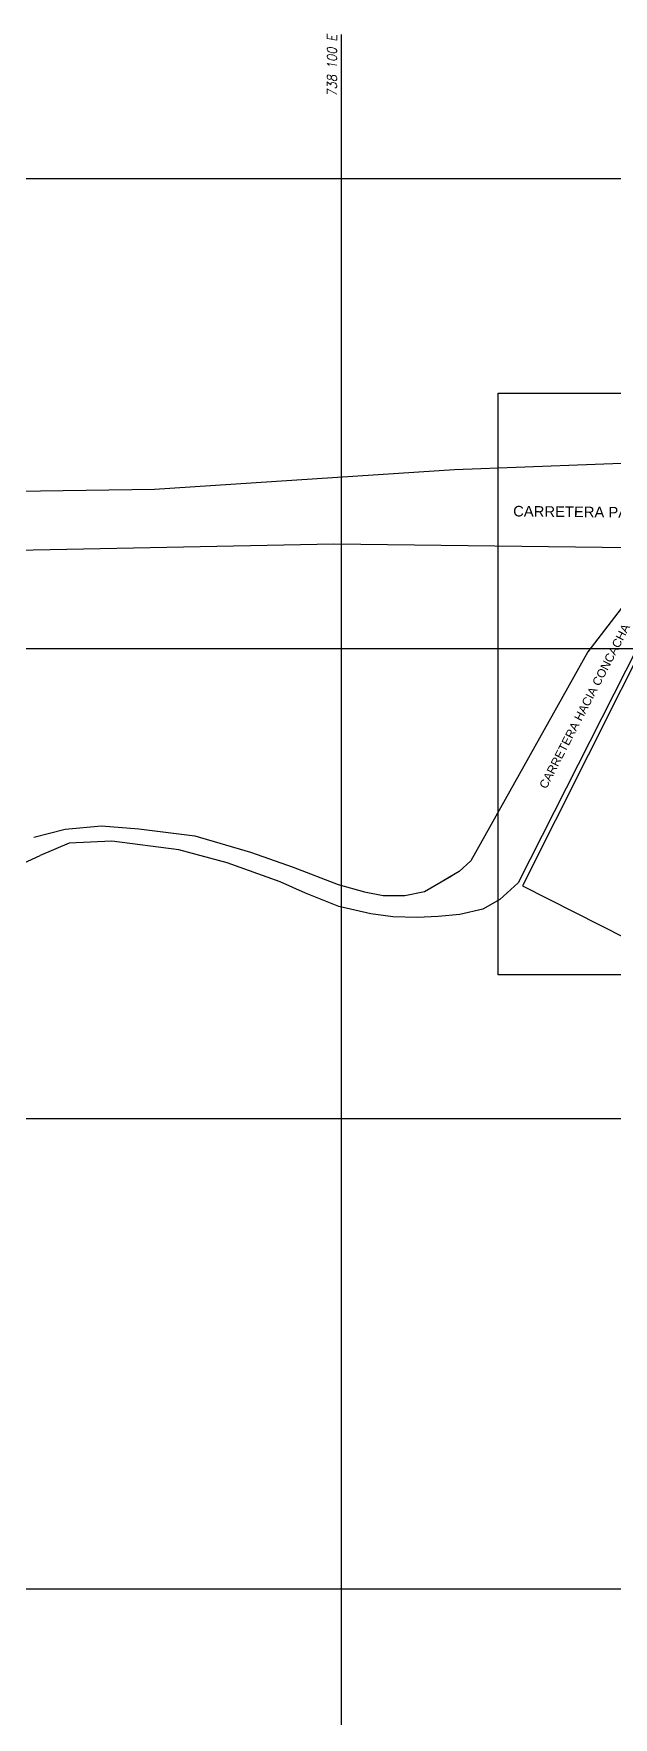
# Model space of a CAD drawing. Header units: millimetres. Extents: x 736950 to 738835, y 8500595 to 8502131.
# Drawn here: x 738034.6 to 738157.8, y 8501772.6 to 8502130.8 of the extents above; entities that cross this region are included whole.
import ezdxf
from ezdxf.enums import TextEntityAlignment as Align

# ---------------------------------------------------------------- set-up
doc = ezdxf.new("R2010")
doc.units = ezdxf.units.MM
doc.layers.add('Cuadricula Coordenadas', color=5, linetype='Continuous')
doc.layers.add('CUADROS', color=9, linetype='Continuous', lineweight=20)
doc.styles.add('Coordenadas', font='romans', dxfattribs={"width": 0.9, "height": 2})
doc.styles.add('CUADROS', font='arial.ttf')

msp = doc.modelspace()

# ---------------------------------------------------------------- linework, layer by layer
msp.add_line((737998.042, 8501938.416), (738035.905, 8501955.996))
at = {"flags": 128}
msp.add_lwpolyline([(738133.338, 8502054.322), (738310.526, 8502054.322), (738310.526, 8501930.612), (738133.338, 8501930.612)], close=True, dxfattribs=at)
for points in [[(737992.237, 8502032.929), (738060.228, 8502033.963), (738124.078, 8502038.099), (738168.945, 8502039.823), (738184.338, 8502040.373), (738194.182, 8502040.638), (738201.529, 8502039.959), (738208.875, 8502038.192), (738217.719, 8502034.117), (738227.403, 8502029.391), (738239.375, 8502021.186), (738248.416, 8502010.787), (738259.11, 8501998.031), (738273.844, 8501978.937), (738282.989, 8501969.785), (738293.234, 8501960.896), (738307.564, 8501949.71), (738324.755, 8501937.3), (738346.321, 8501922.553), (738365.169, 8501910.659), (738374.717, 8501906.845), (738383.991, 8501905.483), (738394.221, 8501905.483), (738402.405, 8501907.389)], [(737992.237, 8502032.929), (738060.228, 8502033.963), (738124.078, 8502038.099), (738168.945, 8502039.823), (738184.338, 8502040.373), (738194.182, 8502040.638), (738201.529, 8502039.959), (738208.875, 8502038.192), (738217.719, 8502034.117), (738227.403, 8502029.391), (738239.375, 8502021.186), (738248.416, 8502010.787), (738259.11, 8501998.031), (738273.844, 8501978.937), (738282.989, 8501969.785), (738293.234, 8501960.896), (738307.564, 8501949.71), (738324.755, 8501937.3), (738346.321, 8501922.553), (738365.169, 8501910.659), (738374.717, 8501906.845), (738383.991, 8501905.483), (738394.221, 8501905.483), (738402.405, 8501907.389)], [(737585.913, 8501778.185), (737639.961, 8501813.216), (737684.569, 8501854.665), (737720.556, 8501863.1), (737742.067, 8501867.371), (737762.066, 8501882.16), (737785.932, 8501952.112), (737806.15, 8501987.692), (737853.298, 8502017.405), (738098.417, 8502022.333), (738206.81, 8502020.965), (738240.32, 8502004.255), (738269.747, 8501964.683), (738333.456, 8501918.771), (738390.063, 8501879.06), (738437.088, 8501868.592), (738458.442, 8501878.527), (738495.186, 8501893.335), (738504.537, 8501918.956), (738546.329, 8501946.044), (738585.917, 8501937.231)], [(738034.553, 8501959.862), (738041.262, 8501961.614), (738048.985, 8501962.308), (738056.939, 8501961.691), (738068.833, 8501960.149), (738080.669, 8501956.668), (738089.705, 8501953.506), (738099.281, 8501949.804), (738104.919, 8501948.261), (738108.857, 8501947.49), (738113.491, 8501947.49), (738117.661, 8501948.339), (738123.409, 8501951.634)]]:
    msp.add_lwpolyline(points, dxfattribs=at)
for points, elevation in [([(738244.514, 8501998.922), (738241.08, 8501996.646), (738230.378, 8502003.349), (738217.075, 8502010.831), (738208.777, 8502014.096), (738201.812, 8502015.498), (738194.461, 8502015.618), (738176.581, 8502015.095), (738166.806, 8502014.175), (738161.619, 8502011.286), (738152.401, 8501999.299)], 3688.527), ([(738185.901, 8502007.545), (738179.597, 8502008.438), (738173.392, 8502008.252), (738168.633, 8502007.32), (738165.601, 8502005.401), (738137.589, 8501950.141), (738133.704, 8501946.651), (738130.046, 8501944.606), (738125.149, 8501943.435), (738120.582, 8501942.99), (738116.114, 8501942.833), (738110.932, 8501942.962), (738106.24, 8501943.563), (738099.453, 8501945.148), (738092.359, 8501948.005), (738086.99, 8501950.411)], 3685.787), ([(738166.41, 8502005.157), (738138.522, 8501949.565), (738232.284, 8501902.037), (738257.809, 8501958.724)], 3684.939), ([(738152.401, 8501999.299), (738127.527, 8501954.819), (738125.059, 8501952.595), (738121.759, 8501950.672), (738121.7, 8501950.654)], 3688.527), ([(738086.99, 8501950.411), (738075.677, 8501954.417), (738065.434, 8501957.164), (738051.196, 8501959.011), (738042.122, 8501958.585), (738035.905, 8501955.996)], 3685.787)]:
    msp.add_lwpolyline(points, dxfattribs=dict(at, elevation=elevation))
at = {"layer": 'Cuadricula Coordenadas', "color": 8}
for p, q in [((738100, 8500595.507), (738100, 8502130.641)), ((736950.226, 8502100), (738552.898, 8502100)), ((736950.226, 8502000), (738552.898, 8502000)), ((736950.226, 8501900), (738552.898, 8501900)), ((736950.226, 8501800), (738552.898, 8501800))]:
    msp.add_line(p, q, dxfattribs=at)

# ---------------------------------------------------------------- texts
at = {"layer": 'Cuadricula Coordenadas', "color": 7, "style": 'Coordenadas', "oblique": 10, "width": 0.9}
msp.add_text('   738 100 E', height=2, rotation=90, dxfattribs=at).set_placement((738098, 8502130.641), align=Align.MIDDLE_RIGHT)
at = {"layer": 'CUADROS', "style": 'CUADROS'}
for s, height, rotation, p in [('CARRETERA PANAMERICANA ABANCAY CUSCO', 2.25, 359.38894, (738173.285, 8502028.865)), ('CARRETERA HACIA CONCACHA', 1.8, 62.73255, (738151.697, 8501987.756))]:
    msp.add_text(s, height=height, rotation=rotation, dxfattribs=at).set_placement(p, align=Align.MIDDLE_CENTER)

doc.saveas('drawing.dxf')
